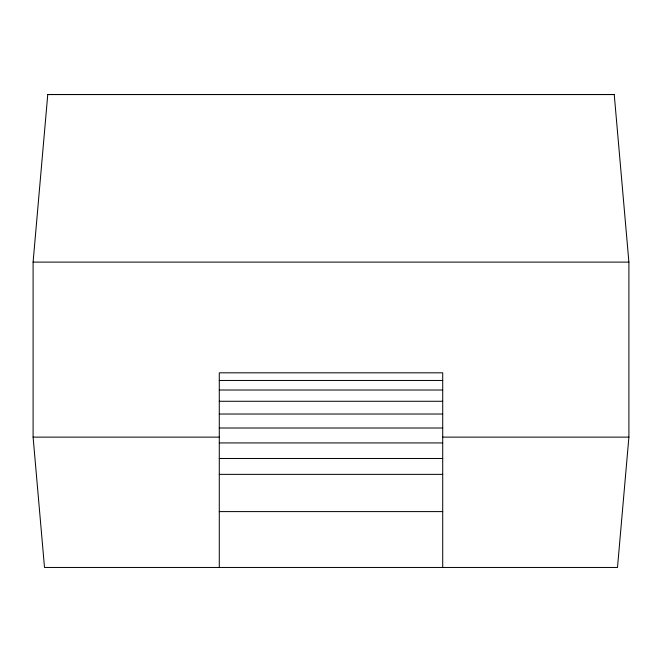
<?xml version="1.0" encoding="UTF-8"?>
<svg xmlns="http://www.w3.org/2000/svg" width="662" height="662" viewBox="0 0 662 662"><rect width="100%" height="100%" fill="white"/><g stroke="black" fill="none" stroke-linecap="round" stroke-linejoin="round"><path stroke-width="0.99" d="M33.1 262.111L47.763 94.542L614.237 94.542L628.9 262.111L628.9 437.127L617.497 567.458L44.503 567.458L33.1 437.127L33.1 262.111L628.9 262.111M219.287 380.46L442.713 380.46M219.287 390.017L442.713 390.017M219.287 401.28L442.713 401.28M219.287 414.031L442.713 414.031M219.287 428.008L442.713 428.008M33.1 437.127L219.287 437.127M442.713 437.127L628.9 437.127M219.287 442.928L442.713 442.928M219.287 458.485L442.713 458.485M219.287 474.364L442.713 474.364M219.287 511.602L442.713 511.602M614.237 94.542L47.763 94.542M442.713 567.458L442.713 372.814L219.287 372.814L219.287 567.458"/></g></svg>
